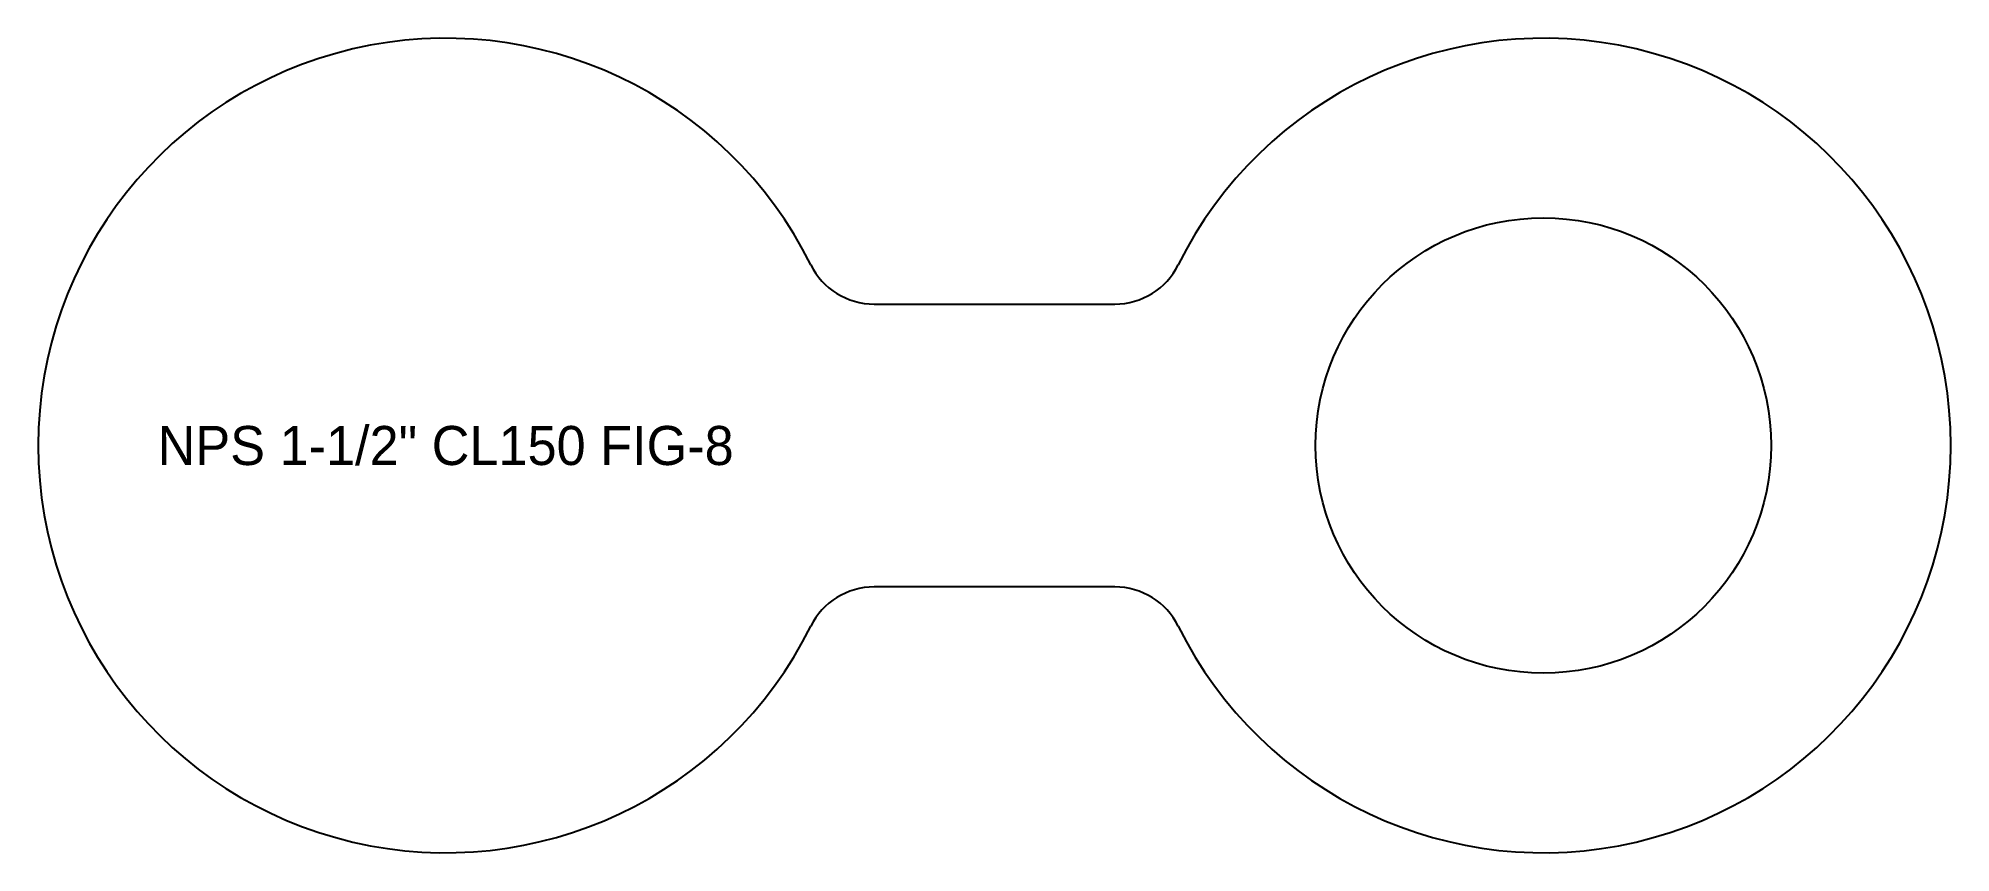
# Model space of a CAD drawing. Header units: inches. Extents: x -1.44 to 5.32, y -1.44 to 1.44.
import ezdxf
from ezdxf.enums import TextEntityAlignment as Align

# ---------------------------------------------------------------- set-up
doc = ezdxf.new("R2010")
doc.units = ezdxf.units.IN
doc.header["$MEASUREMENT"] = 0
doc.layers.add('CUT', color=7, linetype='CONTINUOUS')
doc.layers.add('ETCH', color=1, linetype='CONTINUOUS')

msp = doc.modelspace()

# ---------------------------------------------------------------- linework, layer by layer
at = {"layer": 'CUT'}
for p, q in [((1.514464, 0.5), (2.365536, 0.5)), ((2.365536, -0.5), (1.514464, -0.5))]:
    msp.add_line(p, q, dxfattribs=at)
msp.add_circle((3.88, 0), 0.805, dxfattribs=at)
for centre, radius, start, end in [((0, 0), 1.44, 26.345756, 333.654244), ((3.88, 0), 1.44, 206.345756, 153.654244), ((1.514464, 0.75), 0.25, 206.345756, 270), ((2.365536, 0.75), 0.25, 270, 333.654244), ((1.514464, -0.75), 0.25, 90, 153.654244), ((2.365536, -0.75), 0.25, 26.345756, 90)]:
    msp.add_arc(centre, radius, start, end, dxfattribs=at)

# ---------------------------------------------------------------- texts
at = {"layer": 'ETCH'}
msp.add_text('NPS 1-1/2" CL150 FIG-8', height=0.1381, dxfattribs=at).set_placement((0, 0), align=Align.MIDDLE_CENTER)

doc.saveas('drawing.dxf')
